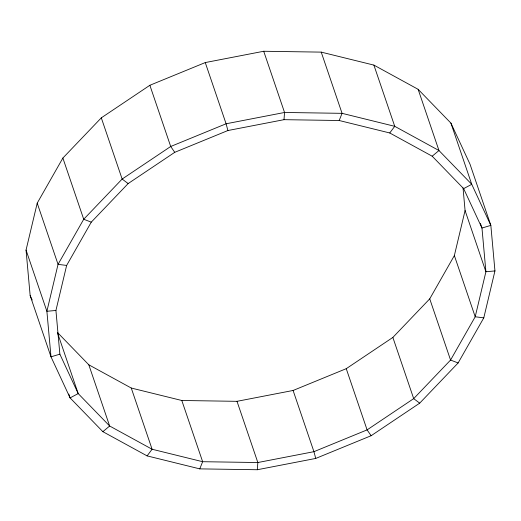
<?xml version="1.0" encoding="UTF-8"?>
<svg xmlns="http://www.w3.org/2000/svg" width="521" height="521" viewBox="0 0 521 521"><rect width="100%" height="100%" fill="white"/><g stroke="black" fill="none" stroke-linecap="round" stroke-linejoin="round"><path stroke-width="0.78" d="M257.289 469.74L315.739 458.434L371.134 435.719L419.698 403.156L458.122 362.955L483.788 317.856L494.95 270.933L490.841 225.385L470.007 164.174L450.912 123.106L418.129 89.319L373.896 65.105L321.229 52.126L263.711 51.26L205.261 62.566L149.866 85.281L101.302 117.844L62.878 158.045L37.212 203.144L26.05 250.067L30.159 295.615L50.993 356.826L70.088 397.894L102.871 431.681L147.104 455.895L199.771 468.874L257.289 469.74L257.843 462.531L237.003 401.326L181.803 400.493L131.259 388.034L88.811 364.804L57.356 332.372M480.408 223.444L481.971 228.035L485.911 271.747L475.204 316.775L450.567 360.057L413.694 398.637L367.09 429.89L313.935 451.681L257.843 462.531L202.643 461.704L152.099 449.245L109.651 426.009L78.189 393.583L59.869 354.176L55.929 310.464L66.636 265.436L91.266 222.154L128.14 183.574L174.75 152.321L227.905 130.53L283.997 119.674L284.544 112.471L263.711 51.26M237.003 401.326L293.095 390.47L346.25 368.679L392.86 337.426L429.734 298.846L454.364 255.564L465.071 210.536L463.032 187.873M199.771 468.874L202.643 461.704L181.803 400.493M283.997 119.674L339.197 120.507L342.063 113.337L321.229 52.126M147.104 455.895L152.099 449.245L131.259 388.034M339.197 120.507L389.741 132.966L394.736 126.316L373.896 65.105M102.871 431.681L109.651 426.009L88.811 364.804M389.741 132.966L432.189 156.196L438.969 150.53L418.129 89.319M432.189 156.196L463.644 188.628L471.746 184.317L450.912 123.106M59.869 354.176L50.993 356.826L46.89 311.278L26.05 250.067M55.929 310.464L46.89 311.278L58.046 264.355L83.718 219.256L122.142 179.055L170.706 146.486L226.094 123.777L284.544 112.471L342.063 113.337L394.736 126.316L438.969 150.53L471.746 184.317L490.841 225.385L481.971 228.035L463.644 188.628M494.95 270.933L485.911 271.747L465.071 210.536M66.636 265.436L58.046 264.355L37.212 203.144M483.788 317.856L475.204 316.775L454.364 255.564M91.266 222.154L83.718 219.256L62.878 158.045M458.122 362.955L450.567 360.057L429.734 298.846M128.14 183.574L122.142 179.055L101.302 117.844M419.698 403.156L413.694 398.637L392.86 337.426M174.75 152.321L170.706 146.486L149.866 85.281M371.134 435.719L367.09 429.89L346.25 368.679M30.159 295.615L32.204 300.011M205.261 62.566L226.094 123.777L227.905 130.53M293.095 390.47L313.935 451.681L315.739 458.434M57.616 333.14L78.189 393.583L70.088 397.894L68.785 394.065"/></g></svg>
